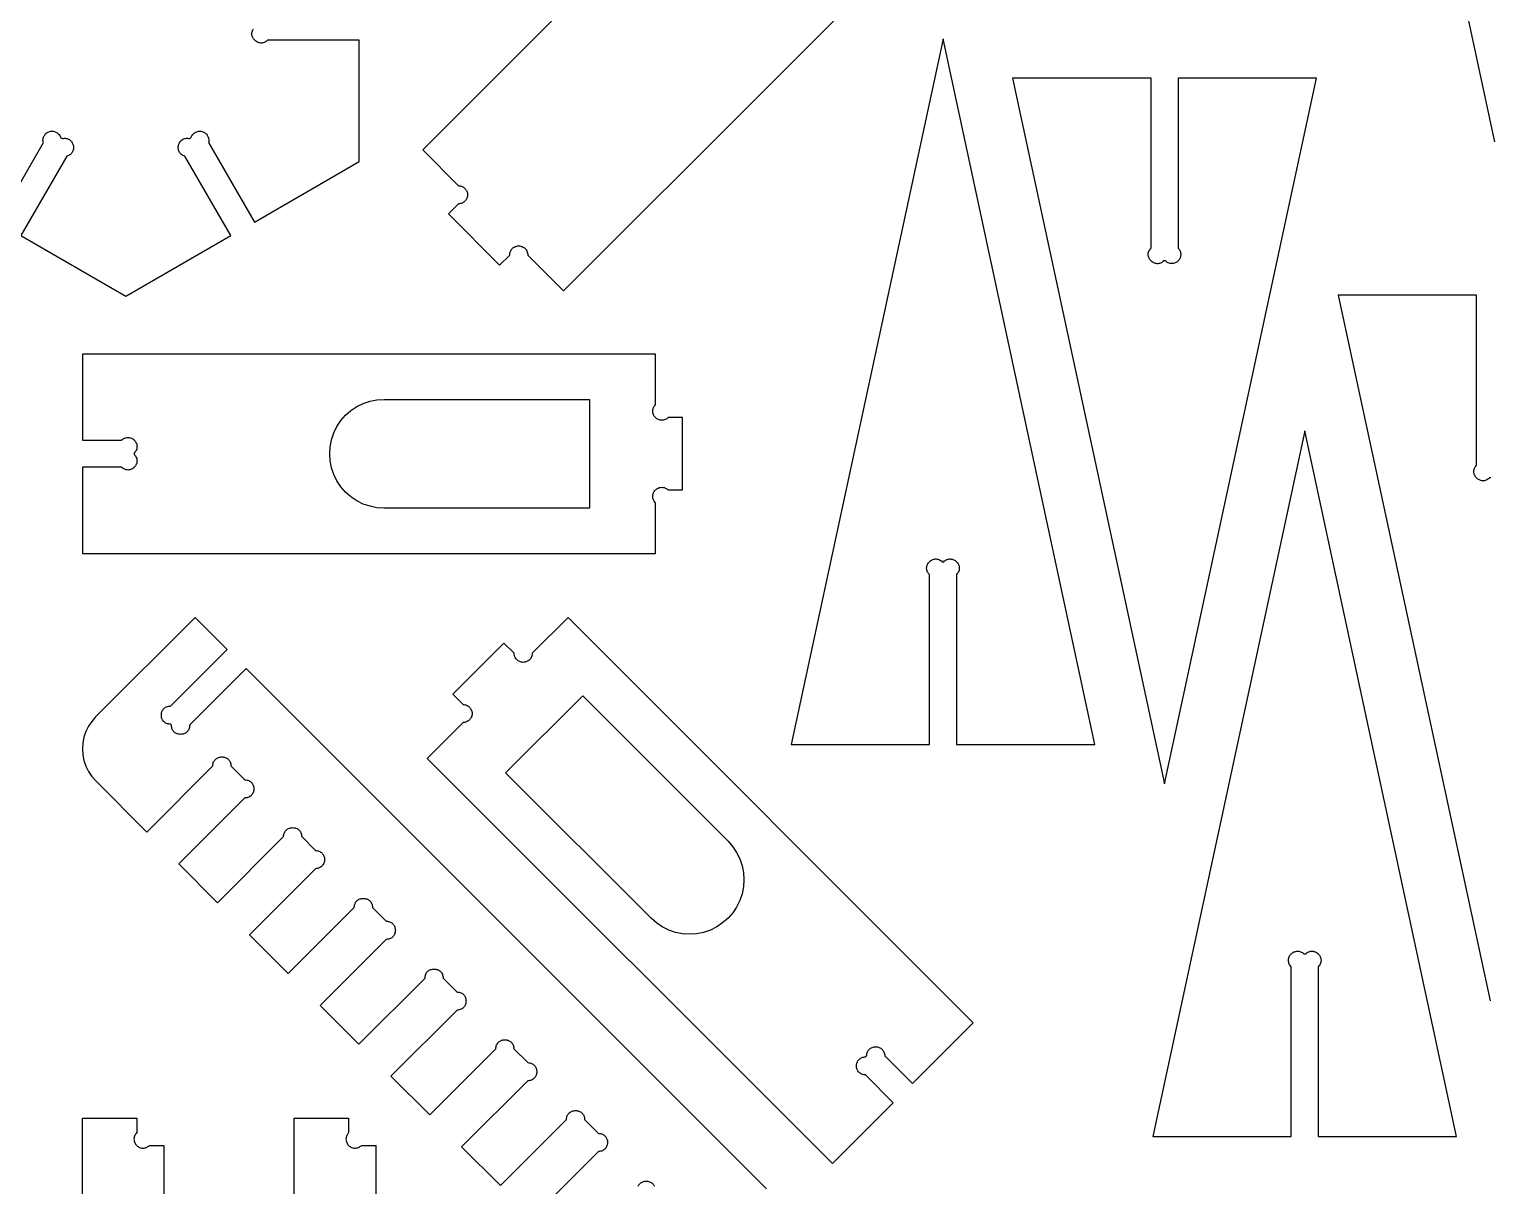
# Model space of a CAD drawing. Extents: x 105 to 1294, y 104 to 1295.
# Drawn here: x 940.2 to 1101.7, y 648.8 to 776.6 of the extents above; entities that cross this region are included whole.
import ezdxf

# ---------------------------------------------------------------- set-up
doc = ezdxf.new("R2010")
doc.units = 0
doc.layers.add('LAYER_1', color=62, linetype='CONTINUOUS')

msp = doc.modelspace()

# ---------------------------------------------------------------- linework, layer by layer
at = {"layer": 'LAYER_1'}
for points in [[(1085.48, 842.22), (1102.27, 764.19)], [(1028.55, 808.09), (983.75, 763.29), (987.71, 759.33), (987.81, 759.33), (987.91, 759.31), (988.01, 759.29), (988.1, 759.25), (988.19, 759.21), (988.27, 759.16), (988.35, 759.1), (988.42, 759.04), (988.48, 758.97), (988.54, 758.89), (988.59, 758.81), (988.63, 758.72), (988.66, 758.63), (988.69, 758.53), (988.7, 758.43), (988.71, 758.33), (988.7, 758.23), (988.69, 758.13), (988.66, 758.03), (988.63, 757.94), (988.59, 757.85), (988.54, 757.77), (988.48, 757.7), (988.42, 757.62), (988.35, 757.56), (988.27, 757.5), (988.19, 757.45), (988.1, 757.41), (988.01, 757.38), (987.91, 757.35), (987.81, 757.34), (987.71, 757.33), (986.59, 756.21), (992.25, 750.55), (993.37, 751.67), (993.37, 751.78), (993.39, 751.88), (993.41, 751.97), (993.45, 752.06), (993.49, 752.15), (993.54, 752.23), (993.6, 752.31), (993.66, 752.38), (993.73, 752.45), (993.81, 752.5), (993.89, 752.55), (993.98, 752.6), (994.07, 752.63), (994.17, 752.65), (994.27, 752.67), (994.37, 752.67), (994.47, 752.67), (994.57, 752.65), (994.66, 752.63), (994.76, 752.6), (994.84, 752.55), (994.93, 752.5), (995, 752.45), (995.07, 752.38), (995.14, 752.31), (995.2, 752.23), (995.25, 752.15), (995.29, 752.06), (995.32, 751.97), (995.35, 751.88), (995.36, 751.78), (995.37, 751.67), (999.33, 747.71), (1044.13, 792.51)], [(936.73, 755.32), (941.81, 764.11), (941.78, 764.21), (941.77, 764.31), (941.77, 764.4), (941.78, 764.5), (941.8, 764.6), (941.83, 764.69), (941.86, 764.78), (941.9, 764.86), (941.96, 764.94), (942.02, 765.02), (942.08, 765.09), (942.16, 765.15), (942.24, 765.21), (942.32, 765.26), (942.42, 765.3), (942.51, 765.33), (942.61, 765.35), (942.71, 765.36), (942.81, 765.36), (942.91, 765.35), (943.01, 765.34), (943.1, 765.31), (943.19, 765.27), (943.27, 765.23), (943.35, 765.18), (943.43, 765.12), (943.5, 765.05), (943.56, 764.98), (943.62, 764.9), (943.67, 764.81), (943.71, 764.72), (943.74, 764.62), (943.89, 764.54), (944, 764.56), (944.12, 764.58), (944.23, 764.58), (944.33, 764.57), (944.43, 764.55), (944.52, 764.52), (944.61, 764.48), (944.69, 764.43), (944.77, 764.37), (944.84, 764.31), (944.9, 764.24), (944.96, 764.17), (945, 764.09), (945.05, 764.01), (945.08, 763.92), (945.11, 763.83), (945.13, 763.74), (945.14, 763.65), (945.15, 763.55), (945.14, 763.46), (945.13, 763.37), (945.11, 763.28), (945.08, 763.19), (945.05, 763.1), (945, 763.02), (944.94, 762.94), (944.88, 762.87), (944.8, 762.8), (944.72, 762.74), (944.62, 762.69), (944.52, 762.64), (944.41, 762.61), (939.33, 753.82), (950.93, 747.12), (962.53, 753.82), (957.47, 762.61), (957.35, 762.64), (957.25, 762.69), (957.15, 762.74), (957.07, 762.8), (956.99, 762.87), (956.93, 762.94), (956.87, 763.02), (956.82, 763.1), (956.79, 763.19), (956.76, 763.28), (956.74, 763.37), (956.72, 763.46), (956.72, 763.55), (956.73, 763.65), (956.74, 763.74), (956.76, 763.83), (956.79, 763.92), (956.82, 764.01), (956.86, 764.09), (956.91, 764.17), (956.97, 764.24), (957.03, 764.31), (957.1, 764.37), (957.18, 764.43), (957.26, 764.48), (957.35, 764.52), (957.44, 764.55), (957.54, 764.57), (957.64, 764.58), (957.75, 764.58), (957.86, 764.56), (957.98, 764.54), (958.13, 764.62), (958.16, 764.72), (958.2, 764.81), (958.25, 764.9), (958.31, 764.98), (958.37, 765.05), (958.44, 765.12), (958.52, 765.18), (958.6, 765.23), (958.68, 765.27), (958.77, 765.31), (958.86, 765.34), (958.96, 765.35), (959.06, 765.36), (959.15, 765.36), (959.25, 765.35), (959.35, 765.33), (959.45, 765.3), (959.54, 765.26), (959.63, 765.21), (959.71, 765.15), (959.78, 765.09), (959.85, 765.02), (959.91, 764.94), (959.96, 764.86), (960.01, 764.78), (960.04, 764.69), (960.07, 764.6), (960.09, 764.5), (960.1, 764.4), (960.1, 764.31), (960.09, 764.21), (960.07, 764.11), (965.14, 755.32), (976.74, 762.02), (976.74, 775.42), (966.59, 775.42), (966.5, 775.33), (966.41, 775.27), (966.32, 775.21), (966.22, 775.17), (966.13, 775.14), (966.03, 775.12), (965.94, 775.11), (965.84, 775.11), (965.75, 775.12), (965.66, 775.14), (965.57, 775.16), (965.48, 775.2), (965.4, 775.24), (965.32, 775.3), (965.25, 775.35), (965.18, 775.42), (965.12, 775.49), (965.06, 775.56), (965.01, 775.64), (964.97, 775.72), (964.93, 775.81), (964.9, 775.89), (964.88, 775.99), (964.87, 776.08), (964.87, 776.17), (964.88, 776.27), (964.9, 776.36), (964.93, 776.46), (964.98, 776.56), (965.03, 776.65)], [(1101.86, 727.02), (1101.69, 727.02), (1101.6, 726.94), (1101.51, 726.87), (1101.41, 726.81), (1101.32, 726.77), (1101.22, 726.74), (1101.13, 726.72), (1101.03, 726.71), (1100.94, 726.71), (1100.84, 726.72), (1100.75, 726.74), (1100.67, 726.77), (1100.58, 726.8), (1100.5, 726.85), (1100.42, 726.9), (1100.34, 726.95), (1100.28, 727.02), (1100.21, 727.09), (1100.16, 727.16), (1100.1, 727.24), (1100.06, 727.32), (1100.02, 727.41), (1100, 727.5), (1099.98, 727.59), (1099.97, 727.68), (1099.97, 727.78), (1099.98, 727.87), (1100, 727.97), (1100.03, 728.06), (1100.07, 728.16), (1100.13, 728.25), (1100.19, 728.34), (1100.28, 728.43), (1100.28, 747.22), (1084.98, 747.22), (1101.78, 669.19)], [(1021.77, 648.41), (964.24, 705.94), (957.98, 699.67), (957.97, 699.55), (957.96, 699.44), (957.93, 699.33), (957.89, 699.24), (957.85, 699.15), (957.79, 699.06), (957.73, 698.99), (957.67, 698.92), (957.59, 698.86), (957.51, 698.81), (957.43, 698.77), (957.34, 698.74), (957.26, 698.71), (957.16, 698.69), (957.07, 698.68), (956.98, 698.67), (956.88, 698.68), (956.79, 698.69), (956.7, 698.71), (956.61, 698.74), (956.52, 698.77), (956.44, 698.81), (956.36, 698.86), (956.29, 698.92), (956.22, 698.99), (956.16, 699.06), (956.11, 699.15), (956.06, 699.24), (956.02, 699.33), (956, 699.44), (955.98, 699.55), (955.97, 699.67), (955.86, 699.79), (955.74, 699.8), (955.63, 699.82), (955.52, 699.84), (955.42, 699.88), (955.33, 699.92), (955.25, 699.98), (955.17, 700.04), (955.11, 700.11), (955.05, 700.18), (955, 700.26), (954.95, 700.34), (954.92, 700.43), (954.89, 700.52), (954.87, 700.61), (954.86, 700.7), (954.86, 700.79), (954.86, 700.89), (954.87, 700.98), (954.89, 701.07), (954.92, 701.16), (954.95, 701.25), (955, 701.33), (955.05, 701.41), (955.11, 701.48), (955.17, 701.55), (955.25, 701.61), (955.33, 701.66), (955.42, 701.71), (955.52, 701.74), (955.63, 701.77), (955.74, 701.79), (955.86, 701.79), (962.12, 708.06), (958.59, 711.59), (947.59, 700.6), (947.17, 700.11), (946.8, 699.56), (946.51, 698.98), (946.3, 698.36), (946.17, 697.72), (946.13, 697.06), (946.18, 696.41), (946.3, 695.77), (946.51, 695.15), (946.8, 694.56), (947.17, 694.02), (947.6, 693.53), (953.25, 687.87), (960.55, 695.18), (960.56, 695.3), (960.58, 695.41), (960.6, 695.52), (960.64, 695.62), (960.68, 695.71), (960.74, 695.79), (960.8, 695.86), (960.87, 695.93), (960.94, 695.99), (961.02, 696.04), (961.1, 696.08), (961.19, 696.12), (961.27, 696.14), (961.37, 696.16), (961.46, 696.17), (961.55, 696.18), (961.65, 696.17), (961.74, 696.16), (961.83, 696.14), (961.92, 696.12), (962, 696.08), (962.09, 696.04), (962.17, 695.99), (962.24, 695.93), (962.31, 695.86), (962.37, 695.79), (962.42, 695.71), (962.46, 695.62), (962.5, 695.52), (962.53, 695.41), (962.54, 695.3), (962.55, 695.18), (964.09, 693.64), (964.21, 693.64), (964.33, 693.62), (964.43, 693.59), (964.53, 693.56), (964.62, 693.51), (964.7, 693.46), (964.78, 693.4), (964.84, 693.33), (964.9, 693.26), (964.95, 693.18), (964.99, 693.1), (965.03, 693.01), (965.06, 692.92), (965.08, 692.83), (965.09, 692.74), (965.09, 692.64), (965.09, 692.55), (965.08, 692.46), (965.06, 692.36), (965.03, 692.27), (964.99, 692.19), (964.95, 692.11), (964.9, 692.03), (964.84, 691.95), (964.78, 691.89), (964.7, 691.83), (964.62, 691.77), (964.53, 691.73), (964.43, 691.69), (964.33, 691.66), (964.21, 691.65), (964.09, 691.64), (956.79, 684.34), (961.07, 680.05), (968.37, 687.36), (968.38, 687.48), (968.39, 687.59), (968.42, 687.7), (968.46, 687.8), (968.5, 687.89), (968.56, 687.97), (968.62, 688.04), (968.68, 688.11), (968.76, 688.17), (968.84, 688.22), (968.92, 688.26), (969.01, 688.3), (969.1, 688.32), (969.19, 688.34), (969.28, 688.35), (969.37, 688.36), (969.47, 688.35), (969.56, 688.34), (969.65, 688.32), (969.74, 688.3), (969.83, 688.26), (969.91, 688.22), (969.99, 688.17), (970.06, 688.11), (970.13, 688.04), (970.19, 687.97), (970.25, 687.89), (970.29, 687.8), (970.33, 687.7), (970.35, 687.59), (970.37, 687.48), (970.38, 687.36), (971.91, 685.82), (972.01, 685.82), (972.11, 685.8), (972.21, 685.78), (972.3, 685.74), (972.39, 685.7), (972.47, 685.65), (972.55, 685.6), (972.62, 685.53), (972.68, 685.46), (972.74, 685.38), (972.79, 685.3), (972.83, 685.21), (972.86, 685.12), (972.89, 685.03), (972.9, 684.93), (972.91, 684.82), (972.9, 684.72), (972.89, 684.62), (972.86, 684.53), (972.83, 684.43), (972.79, 684.35), (972.74, 684.26), (972.68, 684.19), (972.62, 684.12), (972.55, 684.05), (972.47, 683.99), (972.39, 683.94), (972.3, 683.9), (972.21, 683.87), (972.11, 683.84), (972.01, 683.83), (971.91, 683.82), (964.6, 676.52), (968.89, 672.23), (976.19, 679.54), (976.2, 679.66), (976.21, 679.77), (976.24, 679.88), (976.28, 679.98), (976.32, 680.06), (976.37, 680.15), (976.44, 680.22), (976.5, 680.29), (976.58, 680.35), (976.65, 680.4), (976.74, 680.44), (976.82, 680.47), (976.91, 680.5), (977.01, 680.52), (977.1, 680.53), (977.19, 680.54), (977.29, 680.53), (977.38, 680.52), (977.47, 680.5), (977.56, 680.47), (977.65, 680.44), (977.73, 680.4), (977.81, 680.35), (977.88, 680.29), (977.95, 680.22), (978.01, 680.15), (978.06, 680.06), (978.11, 679.98), (978.15, 679.88), (978.17, 679.77), (978.19, 679.66), (978.19, 679.54), (979.73, 678), (979.85, 678), (979.96, 677.98), (980.07, 677.95), (980.17, 677.92), (980.26, 677.87), (980.34, 677.82), (980.41, 677.76), (980.48, 677.69), (980.54, 677.62), (980.59, 677.54), (980.63, 677.46), (980.67, 677.37), (980.69, 677.28), (980.71, 677.19), (980.72, 677.1), (980.73, 677), (980.72, 676.91), (980.71, 676.82), (980.69, 676.73), (980.67, 676.64), (980.63, 676.55), (980.59, 676.47), (980.54, 676.39), (980.48, 676.32), (980.41, 676.25), (980.34, 676.19), (980.26, 676.13), (980.17, 676.09), (980.07, 676.05), (979.96, 676.03), (979.85, 676.01), (979.73, 676), (972.42, 668.7), (976.71, 664.42), (984.01, 671.72), (984.01, 671.84), (984.03, 671.95), (984.06, 672.06), (984.09, 672.16), (984.14, 672.25), (984.19, 672.33), (984.25, 672.4), (984.32, 672.47), (984.39, 672.53), (984.47, 672.58), (984.56, 672.62), (984.64, 672.66), (984.73, 672.68), (984.82, 672.7), (984.92, 672.72), (985.01, 672.72), (985.1, 672.72), (985.2, 672.7), (985.29, 672.68), (985.38, 672.66), (985.47, 672.62), (985.55, 672.58), (985.63, 672.53), (985.7, 672.47), (985.77, 672.4), (985.83, 672.33), (985.88, 672.25), (985.93, 672.16), (985.96, 672.06), (985.99, 671.95), (986.01, 671.84), (986.01, 671.72), (987.55, 670.18), (987.67, 670.18), (987.78, 670.16), (987.89, 670.13), (987.98, 670.1), (988.07, 670.05), (988.16, 670), (988.23, 669.94), (988.3, 669.87), (988.36, 669.8), (988.41, 669.72), (988.45, 669.64), (988.48, 669.55), (988.51, 669.46), (988.53, 669.37), (988.54, 669.28), (988.55, 669.18), (988.54, 669.09), (988.53, 669), (988.51, 668.91), (988.48, 668.82), (988.45, 668.73), (988.41, 668.65), (988.36, 668.57), (988.3, 668.5), (988.23, 668.43), (988.16, 668.37), (988.07, 668.31), (987.98, 668.27), (987.89, 668.23), (987.78, 668.21), (987.67, 668.19), (987.55, 668.18), (980.24, 660.88), (984.53, 656.6), (991.83, 663.9), (991.84, 664.02), (991.86, 664.13), (991.88, 664.24), (991.92, 664.34), (991.97, 664.43), (992.02, 664.51), (992.08, 664.58), (992.15, 664.65), (992.22, 664.71), (992.3, 664.76), (992.38, 664.8), (992.47, 664.84), (992.56, 664.86), (992.65, 664.88), (992.74, 664.9), (992.83, 664.9), (992.93, 664.9), (993.02, 664.88), (993.11, 664.86), (993.2, 664.84), (993.29, 664.8), (993.37, 664.76), (993.45, 664.71), (993.52, 664.65), (993.59, 664.58), (993.65, 664.51), (993.7, 664.43), (993.75, 664.34), (993.78, 664.24), (993.81, 664.13), (993.83, 664.02), (993.83, 663.9), (995.37, 662.37), (995.49, 662.36), (995.6, 662.34), (995.71, 662.32), (995.8, 662.28), (995.89, 662.23), (995.97, 662.18), (996.05, 662.12), (996.11, 662.05), (996.17, 661.98), (996.22, 661.9), (996.27, 661.82), (996.3, 661.73), (996.33, 661.64), (996.35, 661.55), (996.36, 661.46), (996.36, 661.37), (996.36, 661.27), (996.35, 661.18), (996.33, 661.09), (996.3, 661), (996.27, 660.91), (996.22, 660.83), (996.17, 660.75), (996.11, 660.68), (996.05, 660.61), (995.97, 660.55), (995.89, 660.5), (995.8, 660.45), (995.71, 660.41), (995.6, 660.39), (995.49, 660.37), (995.37, 660.37), (988.06, 653.06), (992.35, 648.78), (999.65, 656.08), (999.66, 656.2), (999.68, 656.31), (999.7, 656.42), (999.74, 656.52), (999.78, 656.61), (999.84, 656.69), (999.9, 656.76), (999.96, 656.83), (1000.04, 656.89), (1000.12, 656.94), (1000.2, 656.98), (1000.28, 657.02), (1000.37, 657.04), (1000.47, 657.06), (1000.56, 657.08), (1000.65, 657.08), (1000.74, 657.08), (1000.84, 657.06), (1000.93, 657.04), (1001.02, 657.02), (1001.1, 656.98), (1001.19, 656.94), (1001.26, 656.89), (1001.34, 656.83), (1001.41, 656.76), (1001.47, 656.69), (1001.52, 656.61), (1001.56, 656.52), (1001.6, 656.42), (1001.63, 656.31), (1001.64, 656.2), (1001.65, 656.08), (1003.18, 654.54), (1003.31, 654.54), (1003.42, 654.52), (1003.52, 654.5), (1003.62, 654.46), (1003.71, 654.41), (1003.79, 654.36), (1003.87, 654.3), (1003.93, 654.23), (1003.99, 654.16), (1004.04, 654.08), (1004.09, 654), (1004.12, 653.91), (1004.15, 653.82), (1004.17, 653.73), (1004.18, 653.64), (1004.18, 653.55), (1004.18, 653.45), (1004.17, 653.36), (1004.15, 653.27), (1004.12, 653.18), (1004.09, 653.09), (1004.04, 653.01), (1003.99, 652.93), (1003.93, 652.86), (1003.87, 652.79), (1003.79, 652.73), (1003.71, 652.68), (1003.62, 652.63), (1003.52, 652.59), (1003.42, 652.57), (1003.31, 652.55), (1003.18, 652.55), (995.89, 645.24)], [(946.13, 563.69), (946.13, 656.22), (952.13, 656.22), (952.13, 654.63), (952.06, 654.55), (952, 654.47), (951.95, 654.39), (951.91, 654.3), (951.87, 654.21), (951.85, 654.11), (951.84, 654.02), (951.83, 653.92), (951.84, 653.83), (951.85, 653.73), (951.87, 653.64), (951.91, 653.55), (951.95, 653.46), (952, 653.37), (952.06, 653.29), (952.13, 653.22), (952.2, 653.15), (952.28, 653.09), (952.37, 653.04), (952.46, 653), (952.55, 652.96), (952.64, 652.94), (952.74, 652.93), (952.83, 652.92), (952.93, 652.93), (953.02, 652.94), (953.12, 652.96), (953.21, 653), (953.3, 653.04), (953.38, 653.09), (953.46, 653.15), (953.54, 653.22), (955.12, 653.22), (955.12, 596.54)], [(969.56, 596.54), (969.56, 656.22), (975.56, 656.22), (975.56, 654.63), (975.5, 654.55), (975.44, 654.47), (975.39, 654.39), (975.35, 654.3), (975.31, 654.21), (975.29, 654.11), (975.28, 654.02), (975.27, 653.92), (975.28, 653.83), (975.29, 653.73), (975.31, 653.64), (975.35, 653.55), (975.39, 653.46), (975.44, 653.37), (975.5, 653.29), (975.56, 653.22), (975.64, 653.15), (975.72, 653.09), (975.81, 653.04), (975.89, 653), (975.99, 652.96), (976.08, 652.94), (976.18, 652.93), (976.27, 652.92), (976.37, 652.93), (976.46, 652.94), (976.56, 652.96), (976.65, 653), (976.74, 653.04), (976.82, 653.09), (976.9, 653.15), (976.98, 653.22), (978.56, 653.22), (978.56, 563.69)], [(1007.56, 648.7), (1007.6, 648.79), (1007.66, 648.87), (1007.72, 648.95), (1007.78, 649.01), (1007.86, 649.07), (1007.93, 649.12), (1008.02, 649.16), (1008.1, 649.2), (1008.19, 649.23), (1008.28, 649.25), (1008.38, 649.26), (1008.47, 649.26), (1008.56, 649.26), (1008.66, 649.25), (1008.75, 649.23), (1008.84, 649.2), (1008.92, 649.16), (1009.01, 649.12), (1009.08, 649.07), (1009.16, 649.01), (1009.22, 648.95), (1009.28, 648.87), (1009.34, 648.79), (1009.38, 648.7)]]:
    msp.add_lwpolyline(points, dxfattribs=at)
for points in [[(1039.78, 697.56), (1039.78, 716.35), (1039.69, 716.44), (1039.63, 716.53), (1039.57, 716.62), (1039.53, 716.72), (1039.5, 716.81), (1039.48, 716.91), (1039.47, 717), (1039.47, 717.1), (1039.48, 717.19), (1039.5, 717.28), (1039.52, 717.37), (1039.56, 717.46), (1039.6, 717.54), (1039.65, 717.62), (1039.71, 717.69), (1039.78, 717.76), (1039.84, 717.83), (1039.92, 717.88), (1040, 717.93), (1040.08, 717.98), (1040.16, 718.01), (1040.25, 718.04), (1040.34, 718.06), (1040.44, 718.07), (1040.53, 718.07), (1040.63, 718.06), (1040.72, 718.04), (1040.82, 718.01), (1040.91, 717.97), (1041.01, 717.91), (1041.1, 717.84), (1041.19, 717.76), (1041.36, 717.76), (1041.45, 717.84), (1041.54, 717.91), (1041.63, 717.97), (1041.73, 718.01), (1041.82, 718.04), (1041.92, 718.06), (1042.02, 718.07), (1042.11, 718.07), (1042.2, 718.06), (1042.29, 718.04), (1042.38, 718.01), (1042.47, 717.98), (1042.55, 717.93), (1042.63, 717.88), (1042.7, 717.83), (1042.77, 717.76), (1042.84, 717.69), (1042.9, 717.62), (1042.95, 717.54), (1042.99, 717.46), (1043.03, 717.37), (1043.05, 717.28), (1043.07, 717.19), (1043.08, 717.1), (1043.08, 717), (1043.07, 716.91), (1043.05, 716.81), (1043.02, 716.72), (1042.98, 716.62), (1042.92, 716.53), (1042.85, 716.44), (1042.77, 716.35), (1042.77, 697.56), (1058.07, 697.56), (1041.28, 775.59), (1024.48, 697.56)], [(1067.27, 771.22), (1067.27, 752.43), (1067.34, 752.36), (1067.4, 752.28), (1067.45, 752.19), (1067.49, 752.1), (1067.52, 752.01), (1067.55, 751.92), (1067.56, 751.82), (1067.57, 751.73), (1067.56, 751.63), (1067.55, 751.53), (1067.52, 751.44), (1067.49, 751.35), (1067.45, 751.26), (1067.4, 751.17), (1067.34, 751.09), (1067.27, 751.02), (1067.2, 750.95), (1067.12, 750.89), (1067.03, 750.84), (1066.94, 750.8), (1066.85, 750.77), (1066.76, 750.74), (1066.66, 750.73), (1066.57, 750.73), (1066.47, 750.73), (1066.38, 750.74), (1066.28, 750.77), (1066.19, 750.8), (1066.1, 750.84), (1066.02, 750.89), (1065.94, 750.95), (1065.86, 751.02), (1065.69, 751.02), (1065.6, 750.94), (1065.51, 750.87), (1065.42, 750.81), (1065.32, 750.77), (1065.22, 750.74), (1065.13, 750.72), (1065.03, 750.71), (1064.94, 750.71), (1064.85, 750.72), (1064.76, 750.74), (1064.67, 750.77), (1064.58, 750.8), (1064.5, 750.85), (1064.42, 750.9), (1064.35, 750.95), (1064.28, 751.02), (1064.21, 751.09), (1064.16, 751.16), (1064.11, 751.24), (1064.06, 751.32), (1064.03, 751.41), (1064, 751.5), (1063.98, 751.59), (1063.97, 751.68), (1063.97, 751.78), (1063.98, 751.87), (1064, 751.97), (1064.03, 752.06), (1064.07, 752.16), (1064.13, 752.25), (1064.2, 752.34), (1064.28, 752.43), (1064.28, 771.22), (1048.98, 771.22), (1065.77, 693.19), (1082.57, 771.22)], [(950.46, 731.2), (950.54, 731.27), (950.62, 731.33), (950.7, 731.38), (950.79, 731.42), (950.88, 731.45), (950.98, 731.47), (951.07, 731.49), (951.17, 731.49), (951.26, 731.49), (951.36, 731.47), (951.45, 731.45), (951.54, 731.42), (951.63, 731.38), (951.72, 731.33), (951.8, 731.27), (951.87, 731.2), (951.94, 731.12), (952, 731.04), (952.05, 730.96), (952.09, 730.87), (952.13, 730.78), (952.15, 730.68), (952.16, 730.59), (952.17, 730.49), (952.16, 730.39), (952.15, 730.3), (952.13, 730.21), (952.09, 730.11), (952.05, 730.03), (952, 729.94), (951.94, 729.86), (951.87, 729.78), (951.87, 729.61), (951.94, 729.53), (952, 729.45), (952.05, 729.37), (952.09, 729.28), (952.13, 729.19), (952.15, 729.09), (952.16, 729), (952.17, 728.9), (952.16, 728.81), (952.15, 728.71), (952.13, 728.62), (952.09, 728.53), (952.05, 728.44), (952, 728.35), (951.94, 728.27), (951.87, 728.2), (951.8, 728.13), (951.72, 728.07), (951.63, 728.02), (951.54, 727.98), (951.45, 727.94), (951.36, 727.92), (951.26, 727.91), (951.17, 727.9), (951.07, 727.91), (950.98, 727.92), (950.88, 727.94), (950.79, 727.98), (950.7, 728.02), (950.62, 728.07), (950.54, 728.13), (950.46, 728.2), (946.13, 728.2), (946.13, 718.68), (1009.48, 718.68), (1009.48, 724.28), (1009.42, 724.36), (1009.36, 724.44), (1009.31, 724.52), (1009.27, 724.61), (1009.23, 724.7), (1009.21, 724.8), (1009.2, 724.89), (1009.19, 724.99), (1009.2, 725.08), (1009.21, 725.18), (1009.23, 725.27), (1009.27, 725.36), (1009.31, 725.45), (1009.36, 725.54), (1009.42, 725.62), (1009.48, 725.69), (1009.56, 725.76), (1009.64, 725.82), (1009.73, 725.87), (1009.81, 725.91), (1009.91, 725.95), (1010, 725.97), (1010.09, 725.98), (1010.19, 725.99), (1010.29, 725.98), (1010.38, 725.97), (1010.48, 725.95), (1010.57, 725.91), (1010.66, 725.87), (1010.74, 725.82), (1010.82, 725.76), (1010.9, 725.69), (1012.49, 725.69), (1012.49, 733.7), (1010.9, 733.7), (1010.82, 733.63), (1010.74, 733.57), (1010.66, 733.52), (1010.57, 733.48), (1010.48, 733.44), (1010.38, 733.42), (1010.29, 733.41), (1010.19, 733.4), (1010.09, 733.41), (1010, 733.42), (1009.91, 733.44), (1009.81, 733.48), (1009.73, 733.52), (1009.64, 733.57), (1009.56, 733.63), (1009.48, 733.7), (1009.42, 733.77), (1009.36, 733.85), (1009.31, 733.94), (1009.27, 734.03), (1009.23, 734.12), (1009.21, 734.21), (1009.2, 734.31), (1009.19, 734.4), (1009.2, 734.5), (1009.21, 734.59), (1009.23, 734.69), (1009.27, 734.78), (1009.31, 734.87), (1009.36, 734.95), (1009.42, 735.03), (1009.48, 735.11), (1009.48, 740.72), (946.13, 740.72), (946.13, 731.2)], [(977.18, 735.25), (977.93, 735.51), (978.7, 735.66), (979.49, 735.71), (1002.21, 735.71), (1002.21, 723.68), (979.49, 723.68), (978.7, 723.73), (977.93, 723.89), (977.18, 724.14), (976.47, 724.48), (975.82, 724.92), (975.23, 725.44), (974.71, 726.03), (974.27, 726.69), (973.92, 727.39), (973.67, 728.14), (973.52, 728.91), (973.47, 729.7), (973.52, 730.48), (973.67, 731.25), (973.92, 732), (974.27, 732.7), (974.71, 733.36), (975.23, 733.95), (975.82, 734.47), (976.47, 734.91)], [(1081.36, 674.39), (1081.45, 674.47), (1081.54, 674.54), (1081.63, 674.6), (1081.73, 674.64), (1081.82, 674.67), (1081.92, 674.69), (1082.02, 674.7), (1082.11, 674.7), (1082.2, 674.69), (1082.29, 674.67), (1082.38, 674.64), (1082.47, 674.61), (1082.55, 674.56), (1082.63, 674.51), (1082.7, 674.45), (1082.77, 674.39), (1082.84, 674.32), (1082.89, 674.25), (1082.94, 674.17), (1082.99, 674.09), (1083.02, 674), (1083.05, 673.91), (1083.07, 673.82), (1083.08, 673.73), (1083.08, 673.63), (1083.07, 673.54), (1083.05, 673.44), (1083.02, 673.35), (1082.98, 673.25), (1082.92, 673.16), (1082.85, 673.07), (1082.77, 672.98), (1082.77, 654.19), (1098.07, 654.19), (1081.28, 732.22), (1064.48, 654.19), (1079.78, 654.19), (1079.78, 672.98), (1079.69, 673.07), (1079.63, 673.16), (1079.57, 673.25), (1079.53, 673.35), (1079.5, 673.44), (1079.48, 673.54), (1079.47, 673.63), (1079.47, 673.73), (1079.48, 673.82), (1079.5, 673.91), (1079.52, 674), (1079.56, 674.09), (1079.6, 674.17), (1079.66, 674.25), (1079.71, 674.32), (1079.78, 674.39), (1079.84, 674.45), (1079.92, 674.51), (1080, 674.56), (1080.08, 674.61), (1080.17, 674.64), (1080.25, 674.67), (1080.35, 674.69), (1080.44, 674.7), (1080.53, 674.7), (1080.63, 674.69), (1080.72, 674.67), (1080.82, 674.64), (1080.91, 674.6), (1081.01, 674.54), (1081.1, 674.47), (1081.19, 674.39)], [(1032.71, 661.01), (1032.61, 661.01), (1032.51, 661.03), (1032.41, 661.05), (1032.32, 661.09), (1032.24, 661.13), (1032.15, 661.18), (1032.08, 661.24), (1032.01, 661.3), (1031.94, 661.37), (1031.88, 661.45), (1031.83, 661.53), (1031.79, 661.62), (1031.76, 661.71), (1031.73, 661.81), (1031.72, 661.91), (1031.71, 662.01), (1031.72, 662.11), (1031.73, 662.21), (1031.76, 662.31), (1031.79, 662.4), (1031.83, 662.49), (1031.88, 662.57), (1031.94, 662.64), (1032.01, 662.72), (1032.08, 662.78), (1032.15, 662.84), (1032.24, 662.89), (1032.32, 662.93), (1032.41, 662.96), (1032.51, 662.99), (1032.61, 663), (1032.71, 663.01), (1032.83, 663.13), (1032.84, 663.23), (1032.85, 663.33), (1032.88, 663.43), (1032.91, 663.52), (1032.95, 663.61), (1033, 663.69), (1033.06, 663.76), (1033.13, 663.84), (1033.2, 663.9), (1033.27, 663.96), (1033.36, 664.01), (1033.44, 664.05), (1033.54, 664.08), (1033.63, 664.11), (1033.73, 664.12), (1033.83, 664.13), (1033.93, 664.12), (1034.03, 664.11), (1034.13, 664.08), (1034.22, 664.05), (1034.31, 664.01), (1034.39, 663.96), (1034.47, 663.9), (1034.54, 663.84), (1034.6, 663.76), (1034.66, 663.69), (1034.71, 663.61), (1034.75, 663.52), (1034.79, 663.43), (1034.81, 663.33), (1034.83, 663.23), (1034.83, 663.13), (1037.9, 660.06), (1044.63, 666.79), (999.83, 711.59), (995.87, 707.63), (995.86, 707.53), (995.85, 707.43), (995.82, 707.34), (995.79, 707.24), (995.75, 707.16), (995.7, 707.07), (995.64, 707), (995.58, 706.93), (995.51, 706.86), (995.43, 706.8), (995.35, 706.75), (995.26, 706.71), (995.17, 706.68), (995.07, 706.65), (994.97, 706.64), (994.87, 706.63), (994.77, 706.64), (994.67, 706.65), (994.57, 706.68), (994.48, 706.71), (994.39, 706.75), (994.31, 706.8), (994.23, 706.86), (994.16, 706.93), (994.09, 707), (994.04, 707.07), (993.98, 707.16), (993.94, 707.24), (993.91, 707.34), (993.88, 707.43), (993.87, 707.53), (993.86, 707.63), (992.74, 708.75), (987.08, 703.1), (988.21, 701.98), (988.31, 701.97), (988.41, 701.95), (988.5, 701.93), (988.6, 701.9), (988.68, 701.85), (988.77, 701.8), (988.84, 701.75), (988.92, 701.68), (988.98, 701.61), (989.04, 701.53), (989.09, 701.45), (989.13, 701.36), (989.17, 701.27), (989.19, 701.18), (989.21, 701.08), (989.21, 700.98), (989.21, 700.87), (989.19, 700.77), (989.17, 700.68), (989.13, 700.59), (989.09, 700.5), (989.04, 700.42), (988.98, 700.34), (988.92, 700.27), (988.84, 700.2), (988.77, 700.15), (988.68, 700.1), (988.6, 700.05), (988.5, 700.02), (988.41, 700), (988.31, 699.98), (988.21, 699.98), (984.25, 696.01), (1029.05, 651.21), (1035.78, 657.94)], [(1010.95, 677.03), (1010.24, 677.38), (1009.59, 677.82), (1009, 678.34), (992.92, 694.41), (1001.44, 702.92), (1017.51, 686.85), (1018.03, 686.25), (1018.46, 685.6), (1018.81, 684.89), (1019.06, 684.15), (1019.22, 683.38), (1019.27, 682.59), (1019.22, 681.81), (1019.06, 681.03), (1018.81, 680.29), (1018.46, 679.58), (1018.03, 678.93), (1017.51, 678.34), (1016.91, 677.82), (1016.26, 677.38), (1015.56, 677.03), (1014.81, 676.78), (1014.04, 676.63), (1013.25, 676.57), (1012.46, 676.63), (1011.69, 676.78)]]:
    msp.add_lwpolyline(points, close=True, dxfattribs=at)

doc.saveas('drawing.dxf')
